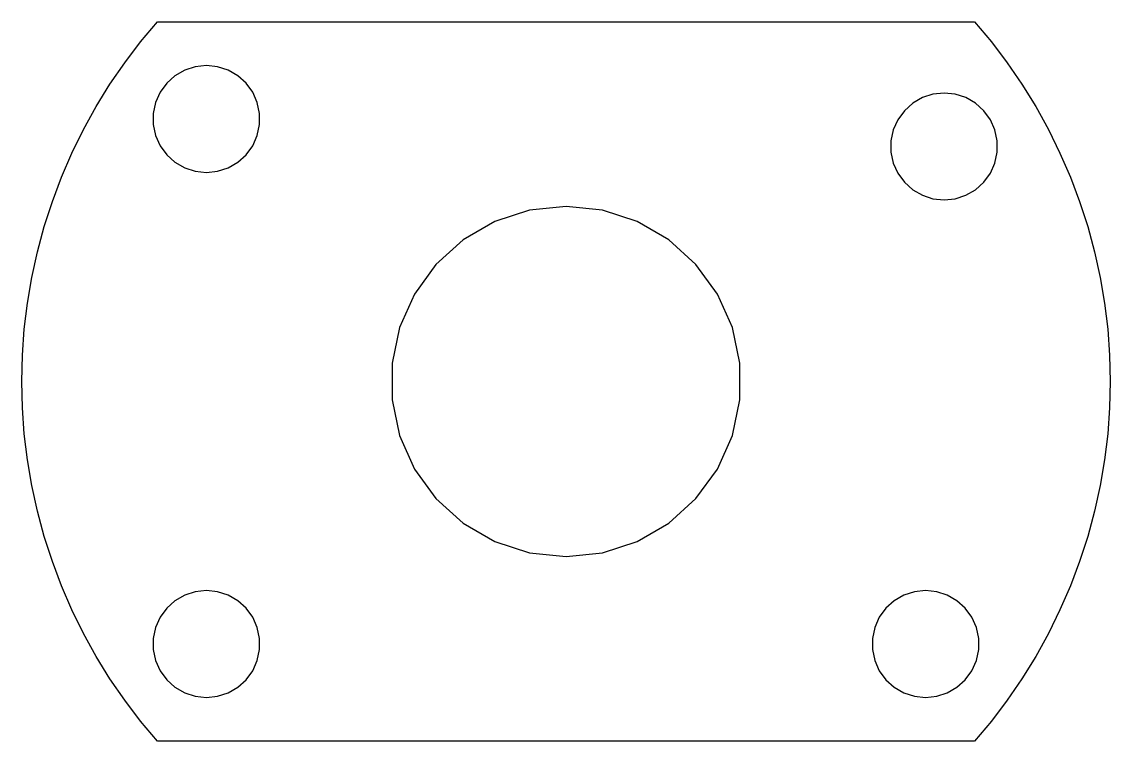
# Model space of a CAD drawing. Header units: metres. Extents: x -28 to 28, y -18.5 to 18.5.
import ezdxf

# ---------------------------------------------------------------- set-up
doc = ezdxf.new("R2010")
doc.units = ezdxf.units.M
doc.layers.add('CUT', color=3, linetype='Continuous')

msp = doc.modelspace()

# ---------------------------------------------------------------- linework, layer by layer
at = {"layer": 'CUT'}
for points in [[(26.856, 7.95), (27.208, 6.65), (27.497, 5.334), (27.723, 4.006), (27.885, 2.669), (27.982, 1.325), (28.015, -0.022), (27.982, -1.368), (27.885, -2.712), (27.723, -4.049), (27.497, -5.378), (27.208, -6.693), (26.856, -7.994), (26.441, -9.275), (25.965, -10.536), (25.43, -11.772), (24.835, -12.981), (24.183, -14.159), (23.475, -15.306), (22.713, -16.416), (21.898, -17.489), (21.032, -18.522), (-21.003, -18.522), (-21.869, -17.489), (-22.684, -16.416), (-23.446, -15.306), (-24.154, -14.159), (-24.806, -12.981), (-25.401, -11.772), (-25.936, -10.536), (-26.412, -9.275), (-26.827, -7.994), (-27.179, -6.693), (-27.468, -5.378), (-27.694, -4.049), (-27.856, -2.712), (-27.953, -1.368), (-27.985, -0.022), (-27.953, 1.325), (-27.856, 2.669), (-27.694, 4.006), (-27.468, 5.334), (-27.179, 6.65), (-26.827, 7.95), (-26.412, 9.232), (-25.936, 10.493), (-25.401, 11.729), (-24.806, 12.938), (-24.154, 14.116), (-23.446, 15.263), (-22.684, 16.373), (-21.869, 17.446), (-21.003, 18.478), (21.032, 18.478), (21.898, 17.446), (22.713, 16.373), (23.475, 15.263), (24.183, 14.116), (24.835, 12.938), (25.43, 11.729), (25.965, 10.493), (26.441, 9.232), (26.856, 7.95)], [(-21.22, 13.191), (-21.101, 12.629), (-20.867, 12.103), (-20.529, 11.638), (-20.102, 11.254), (-19.604, 10.966), (-19.057, 10.789), (-18.485, 10.728), (-17.914, 10.789), (-17.367, 10.966), (-16.869, 11.254), (-16.442, 11.638), (-16.104, 12.103), (-15.87, 12.629), (-15.751, 13.191), (-15.751, 13.766), (-15.87, 14.328), (-16.104, 14.853), (-16.442, 15.319), (-16.869, 15.703), (-17.367, 15.991), (-17.914, 16.168), (-18.485, 16.228), (-19.057, 16.168), (-19.604, 15.991), (-20.102, 15.703), (-20.529, 15.319), (-20.867, 14.853), (-21.101, 14.328), (-21.22, 13.766), (-21.22, 13.191)], [(16.733, 12.352), (16.733, 11.777), (16.852, 11.215), (17.086, 10.69), (17.424, 10.225), (17.851, 9.84), (18.349, 9.553), (18.896, 9.375), (19.467, 9.315), (20.039, 9.375), (20.586, 9.553), (21.084, 9.84), (21.511, 10.225), (21.849, 10.69), (22.083, 11.215), (22.202, 11.777), (22.202, 12.352), (22.083, 12.915), (21.849, 13.44), (21.511, 13.905), (21.084, 14.29), (20.586, 14.577), (20.039, 14.755), (19.467, 14.815), (18.896, 14.755), (18.349, 14.577), (17.851, 14.29), (17.424, 13.905), (17.086, 13.44), (16.852, 12.915), (16.733, 12.352)], [(-7.78, -4.522), (-6.674, -6.044), (-5.276, -7.303), (-3.646, -8.243), (-1.857, -8.825), (0.015, -9.022), (1.886, -8.825), (3.675, -8.243), (5.305, -7.303), (6.703, -6.044), (7.809, -4.522), (8.574, -2.803), (8.965, -0.962), (8.965, 0.919), (8.574, 2.76), (7.809, 4.478), (6.703, 6.001), (5.305, 7.26), (3.675, 8.2), (1.886, 8.782), (0.015, 8.978), (-1.857, 8.782), (-3.646, 8.2), (-5.276, 7.26), (-6.674, 6.001), (-7.78, 4.478), (-8.545, 2.76), (-8.936, 0.919), (-8.936, -0.962), (-8.545, -2.803), (-7.78, -4.522)], [(-21.101, -14.371), (-20.867, -14.897), (-20.529, -15.362), (-20.102, -15.746), (-19.604, -16.034), (-19.057, -16.211), (-18.485, -16.272), (-17.914, -16.211), (-17.367, -16.034), (-16.869, -15.746), (-16.442, -15.362), (-16.104, -14.897), (-15.87, -14.371), (-15.751, -13.809), (-15.751, -13.234), (-15.87, -12.672), (-16.104, -12.147), (-16.442, -11.681), (-16.869, -11.297), (-17.367, -11.009), (-17.914, -10.832), (-18.485, -10.772), (-19.057, -10.832), (-19.604, -11.009), (-20.102, -11.297), (-20.529, -11.681), (-20.867, -12.147), (-21.101, -12.672), (-21.22, -13.234), (-21.22, -13.809), (-21.101, -14.371)], [(15.899, -12.672), (15.78, -13.234), (15.78, -13.809), (15.899, -14.371), (16.133, -14.897), (16.471, -15.362), (16.898, -15.746), (17.396, -16.034), (17.943, -16.211), (18.515, -16.272), (19.086, -16.211), (19.633, -16.034), (20.131, -15.746), (20.558, -15.362), (20.896, -14.897), (21.13, -14.371), (21.249, -13.809), (21.249, -13.234), (21.13, -12.672), (20.896, -12.147), (20.558, -11.681), (20.131, -11.297), (19.633, -11.009), (19.086, -10.832), (18.515, -10.772), (17.943, -10.832), (17.396, -11.009), (16.898, -11.297), (16.471, -11.681), (16.133, -12.147), (15.899, -12.672)]]:
    msp.add_lwpolyline(points, dxfattribs=at)

doc.saveas('drawing.dxf')
